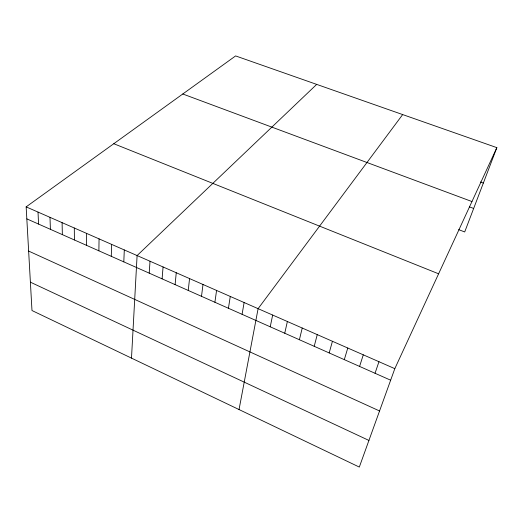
<?xml version="1.0" encoding="UTF-8"?>
<svg xmlns="http://www.w3.org/2000/svg" width="523" height="523" viewBox="0 0 523 523"><rect width="100%" height="100%" fill="white"/><g stroke="black" fill="none" stroke-linecap="round" stroke-linejoin="round"><path stroke-width="0.78" d="M86.589 245.365L86.622 233.415M98.88 250.818L99.063 238.874M111.281 256.316L111.621 244.385M123.807 261.873L124.297 249.948M131.495 358.124L137.098 255.564L316.696 84.386M149.212 273.137L150.023 261.239M162.097 278.851L163.071 266.965M175.107 284.617L176.251 272.745M188.241 290.442L189.555 278.589M201.505 296.325L202.996 284.486M214.901 302.261L216.568 290.442M228.427 308.263L230.277 296.456M242.084 314.316L244.117 302.529M239.037 409.555L258.101 308.668L402.671 114.576M270.234 326.803L272.66 315.055M284.741 333.236L287.369 321.514M299.398 339.734L302.229 328.032M314.212 346.298L317.252 334.628M329.176 352.94L332.432 341.29M344.304 359.647L347.775 348.024M359.589 366.42L363.282 354.829M375.037 373.272L378.959 361.707M496.85 147.643L394.813 368.663L359.314 467.078L31.988 310.531L26.15 206.873L235.612 55.922L496.85 147.643L464.705 231.951L458.658 229.636M480.382 181.984L483.344 183.063M182.782 93.99L471.962 201.551M469.34 206.84L473.661 208.455M113.785 143.72L438.607 273.797M26.15 206.873L394.813 368.663M26.823 218.869L390.648 380.195M28.641 251.073L379.548 410.973M30.393 282.172L368.924 440.438M38.022 212.083L38.558 224.073M49.999 217.339L50.398 229.322M62.093 222.648L62.355 234.618M74.299 228.002L74.416 239.965"/></g></svg>
